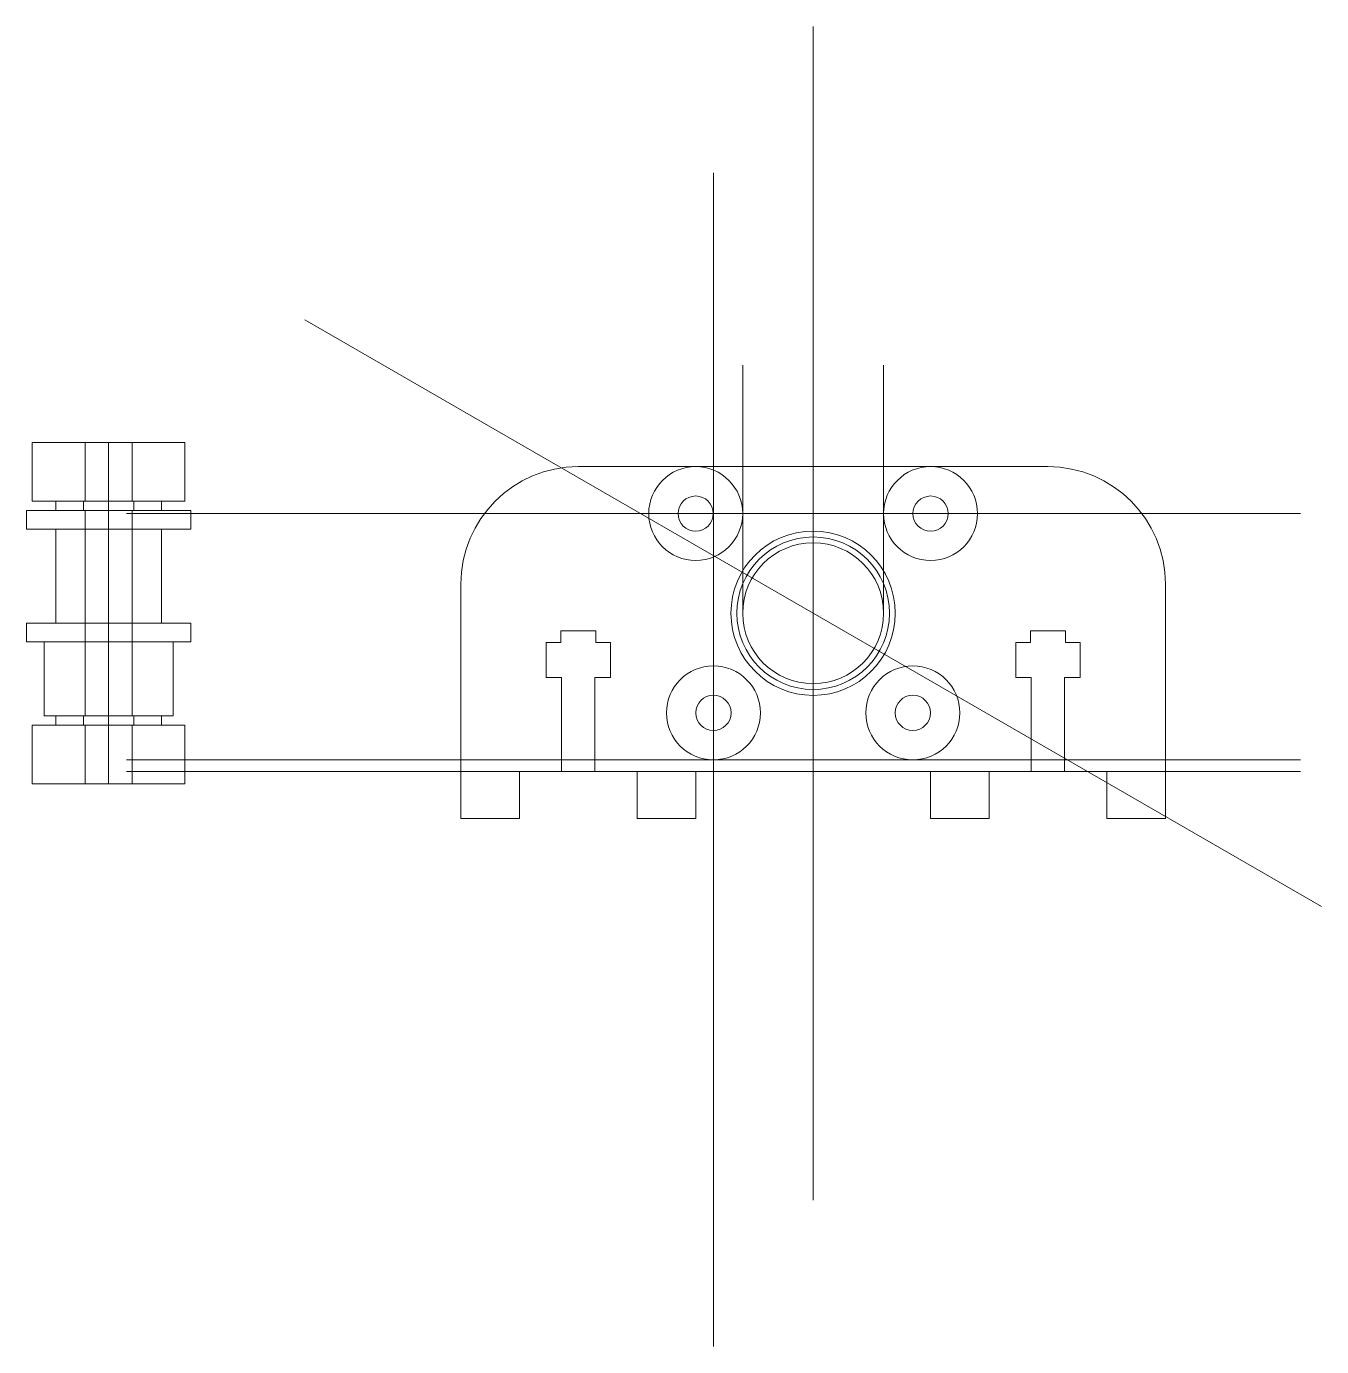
# Model space of a CAD drawing. Header units: millimetres. Extents: x -7 to 103, y -52 to 60.
import ezdxf

# ---------------------------------------------------------------- set-up
doc = ezdxf.new("R2010")
doc.units = ezdxf.units.MM
doc.layers.get('0').update_dxf_attribs({"linetype": 'CONTINUOUS', "lineweight": 25, "true_color": 0x000000})
for name, color, linetype, lineweight, true_color in [('624 Bearing', 3, 'CONTINUOUS', 0, 0x00ff00), ('Drawings', 5, 'CONTINUOUS', 0, 0x0000ff), ('Pulley', 2, 'CONTINUOUS', 0, 0xffff00), ('Washer', 1, 'CONTINUOUS', 0, 0xff0000), ('Wood', 6, 'CONTINUOUS', 0, 0xff00ff)]:
    doc.layers.add(name, color=color, linetype=linetype, lineweight=lineweight, true_color=true_color)

# ---------------------------------------------------------------- blocks, each defined once
blk = doc.blocks.new('tgrips-5')
for p, q in [((-10, 0), (-10, 4)), ((-10, 4), (-5, 4)), ((-5, 4), (-5, 0)), ((5, 0), (5, 4)), ((5, 4), (10, 4)), ((10, 4), (10, 0)), ((-5, 0), (-1.42, 0)), ((-1.42, 0), (-1.42, -8)), ((1.4, 0), (5, 0)), ((1.4, -8), (1.4, 0)), ((-2.75, -8), (-2.75, -11)), ((-1.42, -8), (-2.75, -8)), ((2.75, -8), (1.4, -8)), ((2.75, -8), (2.75, -11)), ((-2.75, -11), (-1.5, -11)), ((-1.5, -11), (-1.5, -12)), ((1.5, -11), (2.75, -11)), ((1.5, -12), (1.5, -11)), ((-1.5, -12), (1.5, -12))]:
    blk.add_line(p, q)

msp = doc.modelspace()

# ---------------------------------------------------------------- linework, layer by layer
at = {"layer": '624 Bearing'}
for p, q in [((-6.5, 24.55), (6.5, 24.55)), ((-6.5, 24.55), (-6.5, 19.55)), ((-2, 24.55), (-2, 19.55)), ((0, 24.55), (0, 19.55)), ((2, 24.55), (2, 19.55)), ((6.5, 24.55), (6.5, 19.55)), ((-6.5, 19.55), (6.5, 19.55)), ((-6.5, 0.45), (6.5, 0.45)), ((-6.5, 0.45), (-6.5, -4.55)), ((-2, 0.45), (-2, -4.55)), ((0, 0.45), (0, -4.55)), ((2, 0.45), (2, -4.55)), ((6.5, 0.45), (6.5, -4.55)), ((-6.5, -4.55), (6.5, -4.55))]:
    msp.add_line(p, q, dxfattribs=at)
msp.add_circle((60, 10), 6.5, dxfattribs=at)
at = {"layer": 'Drawings'}
for p, q in [((60, -40), (60, 60)), ((51.51, -52.49), (51.51, 47.51)), ((103.3, -15), (16.7, 35)), ((54, 10), (54, 31.15)), ((66, 10), (66, 31.15)), ((1.51, 18.49), (101.51, 18.49)), ((1.51, -2.49), (101.51, -2.49)), ((1.51, -3.49), (101.51, -3.49))]:
    msp.add_line(p, q, dxfattribs=at)
for centre, radius in [((50, 18.49), 4), ((70, 18.49), 4), ((60, 10), 6), ((51.51, 1.51), 4), ((68.49, 1.51), 4)]:
    msp.add_circle(centre, radius, dxfattribs=at)
at = {"layer": 'Pulley'}
for p, q in [((-7, 18.75), (7, 18.75)), ((-7, 18.75), (-7, 17.15)), ((-2, 18.75), (-2, 1.25)), ((0, 18.75), (0, 1.25)), ((2, 18.75), (2, 1.25)), ((7, 18.75), (7, 17.15)), ((-7, 17.15), (7, 17.15)), ((-4.5, 17.15), (-4.5, 9.15)), ((4.5, 17.15), (4.5, 9.15)), ((-7, 9.15), (7, 9.15)), ((-7, 9.15), (-7, 7.55)), ((7, 9.15), (7, 7.55)), ((-7, 7.55), (7, 7.55)), ((-5.5, 7.55), (-5.5, 1.25)), ((5.5, 7.55), (5.5, 1.25)), ((-5.5, 1.25), (5.5, 1.25))]:
    msp.add_line(p, q, dxfattribs=at)
msp.add_circle((60, 10), 7, dxfattribs=at)
at = {"layer": 'Washer'}
for p, q in [((-4.5, 19.55), (4.5, 19.55)), ((-4.5, 19.55), (-4.5, 18.75)), ((-2.15, 19.55), (-2.15, 18.75)), ((0, 19.55), (0, 18.75)), ((2.15, 19.55), (2.15, 18.75)), ((4.5, 19.55), (4.5, 18.75)), ((-4.5, 18.75), (4.5, 18.75)), ((-4.5, 1.25), (4.5, 1.25)), ((-4.5, 1.25), (-4.5, 0.45)), ((-2.15, 1.25), (-2.15, 0.45)), ((0, 1.25), (0, 0.45)), ((2.15, 1.25), (2.15, 0.45)), ((4.5, 1.25), (4.5, 0.45)), ((-4.5, 0.45), (4.5, 0.45))]:
    msp.add_line(p, q, dxfattribs=at)
at = {"layer": 'Wood'}
for p, q in [((40, 22.49), (80, 22.49)), ((30, -3.49), (30, 12.49)), ((90, -3.49), (90, 12.49)), ((50, -3.49), (70, -3.49))]:
    msp.add_line(p, q, dxfattribs=at)
for centre, radius in [((50, 18.49), 1.5), ((70, 18.49), 1.5), ((60, 10), 6.5), ((51.51, 1.51), 1.5), ((68.49, 1.51), 1.5)]:
    msp.add_circle(centre, radius, dxfattribs=at)
for centre, start, end in [((40, 12.49), 90, 180), ((80, 12.49), 360, 90)]:
    msp.add_arc(centre, 10, start, end, dxfattribs=at)

# ---------------------------------------------------------------- block references
at = {"layer": 'Wood', "yscale": -1, "rotation": 360}
for p in [(40, -3.49), (80, -3.49)]:
    msp.add_blockref('tgrips-5', p, dxfattribs=at)

doc.saveas('drawing.dxf')
